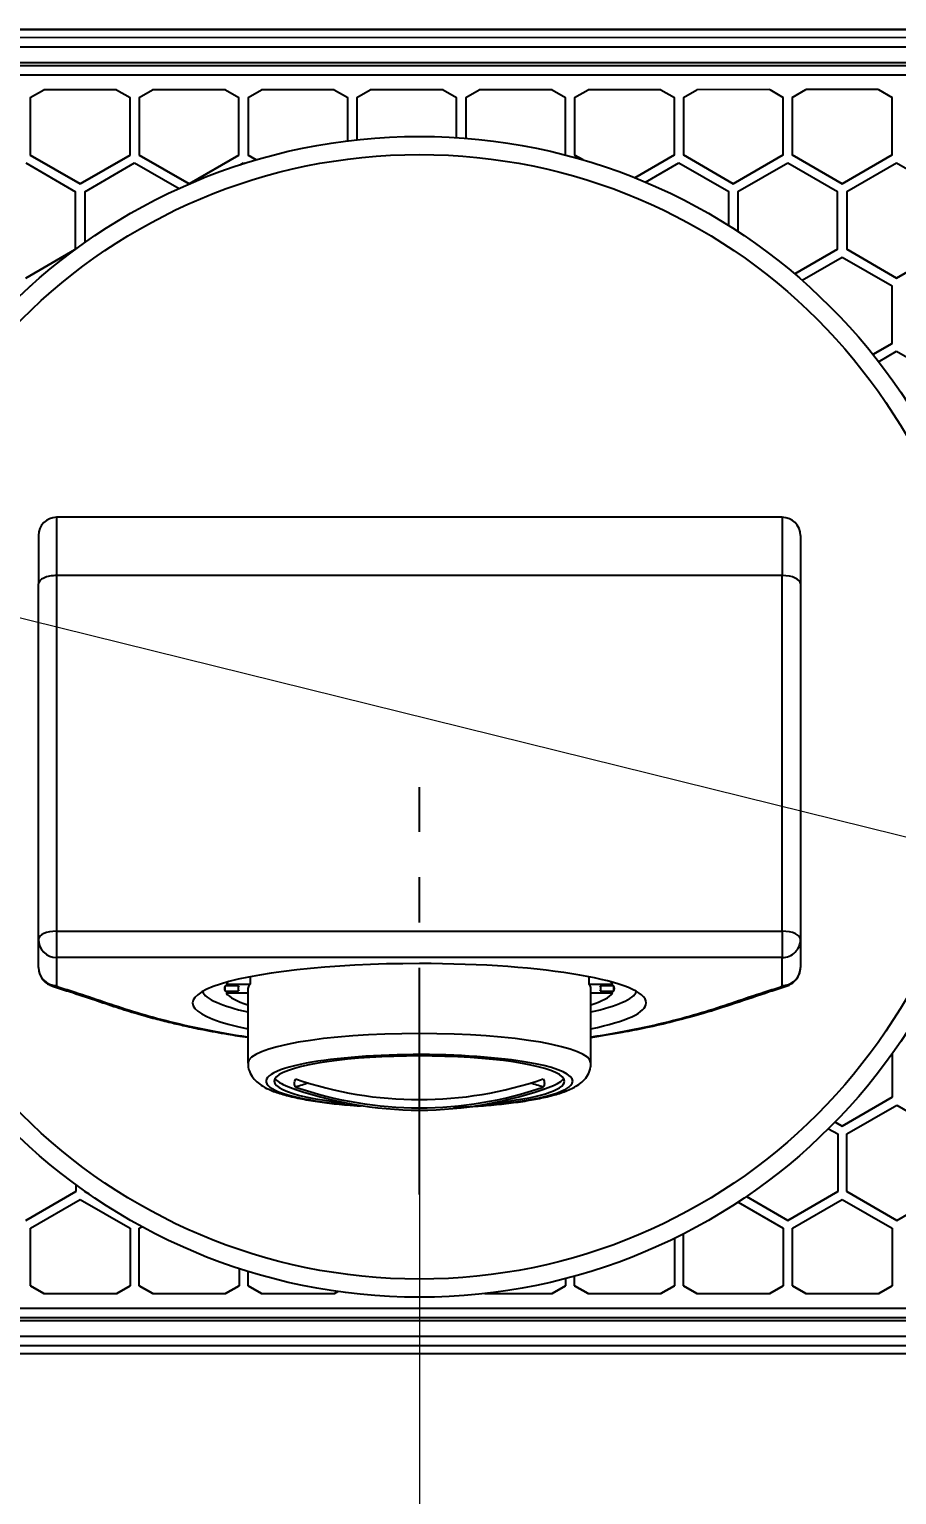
# Model space of a CAD drawing. Extents: x 4977 to 6105, y 0 to 827.
# Drawn here: x 5079 to 5126.8, y 291.8 to 372.6 of the extents above; entities that cross this region are included whole.
import ezdxf

# ---------------------------------------------------------------- set-up
doc = ezdxf.new("R2010")
doc.units = 0
doc.header["$LTSCALE"] = 10
doc.header["$MEASUREMENT"] = 0
doc.header["$PDMODE"] = 3
doc.header["$PDSIZE"] = -10
doc.linetypes.add('CENTER', pattern=[2, 1.25, -0.25, 0.25, -0.25])
doc.layers.get('0').update_dxf_attribs({"linetype": 'CONTINUOUS'})
doc.layers.get('DEFPOINTS').update_dxf_attribs({"linetype": 'CONTINUOUS'})
doc.layers.add('1', color=7, linetype='CONTINUOUS')
doc.styles.add('Daelim Dimension', font='NanumGothic.ttf')
doc.dimstyles.new('DEFAULT', dxfattribs={"dimscale": 2, "dimtxt": 2, "dimasz": 2, "dimexe": 0, "dimexo": 2, "dimgap": 1, "dimtad": 1, "dimdec": 1, "dimzin": 9, "dimdsep": 46, "dimtxsty": 'Daelim Dimension', "dimcen": 0.5, "dimclrd": 252, "dimclre": 252, "dimclrt": 3, "dimadec": 1, "dimazin": 0, "dimtfac": 1, "dimtdec": 1, "dimtix": 1, "dimtmove": 0, "dimatfit": 3, "dimfxl": 0, "dimtolj": 1, "dimtzin": 1, "dimlwd": 9, "dimlwe": 9, "dimarcsym": 0})

# ---------------------------------------------------------------- blocks, each defined once
blk = doc.blocks.new('*D9')
at = {"color": 5, "lineweight": 9, "ltscale": 0.5}
for p, q in [((5220.525, 350.65), (5220.525, 211.645)), ((5100.525, 310.563), (5100.525, 211.645)), ((5104.525, 211.645), (5216.525, 211.645))]:
    blk.add_line(p, q, dxfattribs=at)
at = {"color": 5, "ltscale": 0.5}
for points in [[(5104.525, 212.311), (5104.525, 210.978), (5100.525, 211.645)], [(5216.525, 212.311), (5216.525, 210.978), (5220.525, 211.645)]]:
    blk.add_solid(points, dxfattribs=at)
at = {"layer": 'DEFPOINTS', "color": 0, "ltscale": 0.5}
for p in [(5220.525, 354.65), (5100.525, 314.563), (5220.525, 211.645)]:
    blk.add_point(p, dxfattribs=at)
at = {"color": 7, "lineweight": -3, "ltscale": 0.5, "insert": (5160.525, 219.067), "char_height": 10, "attachment_point": 5, "style": 'Daelim Dimension'}
blk.add_mtext('\\A1;120', dxfattribs=at)
blk = doc.blocks.new('*D10')
at = {"color": 5, "lineweight": 9, "ltscale": 0.5}
for p, q in [((5022.547, 353.95), (5065.579, 343.299)), ((5131.588, 326.962), (5069.462, 342.338)), ((5135.47, 326.001), (5139.353, 325.04))]:
    blk.add_line(p, q, dxfattribs=at)
at = {"color": 5, "ltscale": 0.5}
for points in [[(5065.74, 343.946), (5065.419, 342.652), (5069.462, 342.338)], [(5135.631, 326.648), (5135.31, 325.353), (5131.588, 326.962)]]:
    blk.add_solid(points, dxfattribs=at)
at = {"layer": 'DEFPOINTS', "color": 0, "ltscale": 0.5}
for p in [(5069.462, 342.338), (5131.588, 326.962)]:
    blk.add_point(p, dxfattribs=at)
at = {"color": 7, "lineweight": -3, "ltscale": 0.5, "insert": (5038.855, 357.582), "char_height": 10, "attachment_point": 5, "rotation": 346.09832, "style": 'Daelim Dimension'}
blk.add_mtext('\\A1;∅64', dxfattribs=at)

msp = doc.modelspace()

# ---------------------------------------------------------------- linework, layer by layer
at = {"layer": '1', "color": 7, "linetype": 'Continuous', "lineweight": -3}
for p, q in [((5248.827, 372.554), (5070.824, 372.541)), ((5070.83, 372.536), (5248.83, 372.549)), ((5248.382, 372.105), (5071.269, 372.092)), ((5071.27, 371.592), (5248.382, 371.605)), ((5071.313, 370.723), (5248.338, 370.737)), ((5248.339, 370.558), (5071.313, 370.544)), ((5071.313, 370.046), (5248.338, 370.059)), ((5079.076, 368.795), (5079.818, 369.224)), ((5083.834, 369.224), (5079.818, 369.224)), ((5083.834, 369.224), (5084.576, 368.796)), ((5085.076, 368.796), (5085.818, 369.224)), ((5089.834, 369.224), (5085.818, 369.224)), ((5089.834, 369.224), (5090.576, 368.796)), ((5091.076, 368.796), (5091.818, 369.225)), ((5095.834, 369.225), (5091.818, 369.225)), ((5095.834, 369.225), (5096.576, 368.796)), ((5097.076, 368.796), (5097.818, 369.225)), ((5101.834, 369.225), (5097.818, 369.225)), ((5101.834, 369.225), (5102.576, 368.797)), ((5103.076, 368.797), (5103.818, 369.226)), ((5107.834, 369.226), (5103.818, 369.226)), ((5107.834, 369.226), (5108.576, 368.797)), ((5109.076, 368.797), (5109.818, 369.226)), ((5113.834, 369.226), (5109.818, 369.226)), ((5113.834, 369.226), (5114.576, 368.798)), ((5115.076, 368.798), (5115.818, 369.226)), ((5119.834, 369.227), (5115.818, 369.226)), ((5119.834, 369.227), (5120.576, 368.798)), ((5121.076, 368.798), (5121.818, 369.227)), ((5125.834, 369.227), (5121.818, 369.227)), ((5125.834, 369.227), (5126.576, 368.799)), ((5079.076, 368.795), (5079.076, 365.622)), ((5084.576, 365.622), (5084.576, 368.796)), ((5085.076, 368.796), (5085.076, 365.622)), ((5090.576, 365.623), (5090.576, 368.796)), ((5091.076, 368.796), (5091.076, 365.623)), ((5096.576, 366.405), (5096.576, 368.796)), ((5097.076, 368.796), (5097.076, 366.463)), ((5102.576, 366.584), (5102.576, 368.797)), ((5103.076, 368.797), (5103.076, 366.548)), ((5108.576, 365.624), (5108.576, 368.797)), ((5109.076, 368.797), (5109.076, 365.624)), ((5114.576, 365.625), (5114.576, 368.798)), ((5115.076, 368.798), (5115.076, 365.625)), ((5120.576, 365.625), (5120.576, 368.798)), ((5121.076, 368.798), (5121.076, 365.625)), ((5126.576, 365.626), (5126.576, 368.799)), ((5078.826, 365.189), (5081.576, 363.601)), ((5079.076, 365.622), (5081.826, 364.035)), ((5081.826, 364.035), (5079.076, 365.622)), ((5081.826, 364.035), (5084.576, 365.623)), ((5084.576, 365.622), (5081.826, 364.035)), ((5082.076, 363.602), (5084.826, 365.189)), ((5084.826, 365.189), (5087.273, 363.777)), ((5085.076, 365.623), (5087.826, 364.035)), ((5087.826, 364.035), (5085.076, 365.622)), ((5087.826, 364.035), (5090.576, 365.623)), ((5090.576, 365.623), (5087.826, 364.035)), ((5090.649, 365.088), (5090.826, 365.19)), ((5090.826, 365.19), (5090.877, 365.161)), ((5091.076, 365.623), (5091.532, 365.36)), ((5091.532, 365.36), (5091.076, 365.623)), ((5108.571, 365.622), (5108.576, 365.624)), ((5108.576, 365.624), (5108.571, 365.622)), ((5109.076, 365.624), (5109.55, 365.351)), ((5109.55, 365.351), (5109.076, 365.624)), ((5112.397, 364.366), (5114.576, 365.625)), ((5114.576, 365.625), (5112.397, 364.366)), ((5112.981, 364.126), (5114.826, 365.192)), ((5114.826, 365.192), (5117.576, 363.604)), ((5115.076, 365.625), (5117.826, 364.037)), ((5117.826, 364.037), (5115.076, 365.625)), ((5117.826, 364.037), (5120.576, 365.625)), ((5120.576, 365.625), (5117.826, 364.037)), ((5118.076, 363.604), (5120.826, 365.192)), ((5120.826, 365.192), (5123.576, 363.605)), ((5121.076, 365.625), (5123.826, 364.038)), ((5123.826, 364.038), (5121.076, 365.625)), ((5123.826, 364.038), (5126.576, 365.626)), ((5126.576, 365.626), (5123.826, 364.038)), ((5124.076, 363.605), (5126.826, 365.193)), ((5126.826, 365.193), (5129.576, 363.605)), ((5081.576, 360.437), (5081.576, 363.601)), ((5081.826, 364.035), (5081.826, 364.035)), ((5082.076, 363.602), (5082.076, 360.797)), ((5087.826, 364.035), (5087.826, 364.035)), ((5117.576, 361.728), (5117.576, 363.604)), ((5117.826, 364.037), (5117.826, 364.037)), ((5118.076, 363.604), (5118.076, 361.407)), ((5123.576, 360.429), (5123.576, 363.605)), ((5123.826, 364.038), (5123.826, 364.038)), ((5124.076, 363.605), (5124.076, 360.429)), ((5078.827, 358.838), (5081.511, 360.388)), ((5081.511, 360.388), (5078.827, 358.838)), ((5121.212, 359.064), (5123.576, 360.429)), ((5123.576, 360.429), (5121.212, 359.064)), ((5124.076, 360.429), (5126.827, 358.842)), ((5126.827, 358.842), (5124.076, 360.429)), ((5126.827, 358.842), (5129.576, 360.43)), ((5129.576, 360.43), (5126.827, 358.842)), ((5121.613, 358.718), (5123.827, 359.996)), ((5123.827, 359.996), (5126.577, 358.409)), ((5126.827, 358.842), (5126.827, 358.842)), ((5079.077, 358.405), (5079.099, 358.418)), ((5079.077, 358.405), (5079.077, 358.398)), ((5126.577, 355.236), (5126.577, 358.409)), ((5125.523, 354.627), (5126.577, 355.236)), ((5126.577, 355.236), (5125.523, 354.627)), ((5125.835, 354.23), (5126.827, 354.803)), ((5126.827, 354.803), (5129.577, 353.215)), ((5120.525, 345.65), (5080.525, 345.65)), ((5080.525, 345.65), (5080.525, 342.438)), ((5120.525, 345.65), (5120.525, 342.438)), ((5079.525, 344.65), (5079.525, 341.974)), ((5121.525, 344.65), (5121.525, 341.974)), ((5079.525, 322.368), (5079.525, 341.974)), ((5080.525, 342.438), (5080.525, 322.833)), ((5120.525, 342.438), (5080.525, 342.438)), ((5120.525, 322.833), (5120.525, 342.438)), ((5121.525, 341.974), (5121.525, 322.368)), ((5079.525, 320.825), (5079.525, 322.368)), ((5080.525, 322.833), (5080.525, 321.383)), ((5080.525, 322.833), (5120.525, 322.833)), ((5120.525, 322.833), (5120.525, 321.383)), ((5121.525, 322.368), (5121.525, 320.825)), ((5080.525, 321.383), (5080.525, 319.84)), ((5120.525, 321.383), (5080.525, 321.383)), ((5120.525, 319.84), (5120.525, 321.383)), ((5091.187, 320.32), (5091.187, 319.917)), ((5109.863, 320.32), (5109.863, 319.917)), ((5089.809, 319.517), (5089.809, 319.812)), ((5090.561, 319.812), (5089.809, 319.812)), ((5089.809, 319.517), (5090.561, 319.517)), ((5089.873, 319.917), (5091.187, 319.917)), ((5091.075, 319.413), (5089.873, 319.413)), ((5090.525, 319.812), (5090.525, 319.665)), ((5091.075, 319.665), (5091.075, 315.548)), ((5109.863, 319.917), (5111.177, 319.917)), ((5109.975, 315.548), (5109.975, 319.665)), ((5111.177, 319.413), (5109.975, 319.413)), ((5111.241, 319.812), (5110.489, 319.812)), ((5110.489, 319.517), (5111.241, 319.517)), ((5110.525, 319.665), (5110.525, 319.812)), ((5111.241, 319.517), (5111.241, 319.812)), ((5126.58, 316.072), (5126.58, 313.673)), ((5123.83, 312.085), (5126.58, 313.673)), ((5126.58, 313.673), (5123.83, 312.085)), ((5124.08, 311.652), (5126.83, 313.24)), ((5126.83, 313.24), (5129.58, 311.653)), ((5123.074, 311.944), (5123.58, 311.652)), ((5123.438, 312.312), (5123.83, 312.085)), ((5123.83, 312.085), (5123.438, 312.312)), ((5123.83, 312.085), (5123.83, 312.085)), ((5123.58, 311.652), (5123.58, 308.477)), ((5124.08, 308.477), (5124.08, 311.652)), ((5081.58, 308.86), (5081.58, 308.474)), ((5078.83, 306.886), (5081.58, 308.474)), ((5081.58, 308.474), (5078.83, 306.886)), ((5079.08, 306.453), (5081.83, 308.041)), ((5081.83, 308.041), (5084.58, 306.453)), ((5082.08, 308.474), (5082.08, 308.5)), ((5082.08, 308.474), (5082.297, 308.349)), ((5082.298, 308.348), (5082.08, 308.474)), ((5118.084, 307.897), (5120.58, 306.456)), ((5118.547, 308.207), (5120.83, 306.889)), ((5120.83, 306.889), (5118.547, 308.207)), ((5120.83, 306.889), (5123.58, 308.477)), ((5123.58, 308.477), (5120.83, 306.889)), ((5121.08, 306.456), (5123.83, 308.044)), ((5123.83, 308.044), (5126.58, 306.456)), ((5124.08, 308.477), (5126.83, 306.889)), ((5126.83, 306.889), (5124.08, 308.477)), ((5126.83, 306.889), (5129.58, 308.477)), ((5079.081, 303.28), (5079.08, 306.453)), ((5084.58, 306.453), (5084.581, 303.28)), ((5085.08, 306.453), (5085.232, 306.541)), ((5085.081, 303.28), (5085.08, 306.453)), ((5120.58, 306.456), (5120.581, 303.283)), ((5120.83, 306.889), (5120.83, 306.889)), ((5121.081, 303.283), (5121.08, 306.456)), ((5126.58, 306.456), (5126.581, 303.283)), ((5126.83, 306.889), (5126.83, 306.889)), ((5114.581, 305.902), (5114.581, 303.282)), ((5115.081, 303.282), (5115.081, 306.152)), ((5090.581, 304.234), (5090.581, 303.281)), ((5091.081, 303.281), (5091.081, 304.075)), ((5109.081, 303.282), (5109.081, 303.815)), ((5079.081, 303.28), (5079.823, 302.851)), ((5079.823, 302.851), (5079.081, 303.28)), ((5083.839, 302.852), (5084.581, 303.28)), ((5084.581, 303.28), (5083.839, 302.852)), ((5085.081, 303.28), (5085.823, 302.852)), ((5085.823, 302.852), (5085.081, 303.28)), ((5089.839, 302.852), (5090.581, 303.281)), ((5090.581, 303.281), (5089.839, 302.852)), ((5091.081, 303.281), (5091.823, 302.852)), ((5091.823, 302.852), (5091.081, 303.281)), ((5095.839, 302.853), (5096.036, 302.966)), ((5096.036, 302.966), (5095.839, 302.852)), ((5107.839, 302.853), (5108.581, 303.282)), ((5108.581, 303.282), (5107.839, 302.853)), ((5108.581, 303.68), (5108.581, 303.282)), ((5109.081, 303.282), (5109.823, 302.854)), ((5109.823, 302.853), (5109.081, 303.282)), ((5113.839, 302.854), (5114.581, 303.282)), ((5114.581, 303.282), (5113.839, 302.854)), ((5115.081, 303.282), (5115.823, 302.854)), ((5115.823, 302.854), (5115.081, 303.282)), ((5119.839, 302.854), (5120.581, 303.283)), ((5120.581, 303.283), (5119.839, 302.854)), ((5121.081, 303.283), (5121.823, 302.854)), ((5121.823, 302.854), (5121.081, 303.283)), ((5125.839, 302.855), (5126.581, 303.283)), ((5126.581, 303.283), (5125.839, 302.855)), ((5079.823, 302.851), (5083.839, 302.852)), ((5079.823, 302.851), (5083.839, 302.852)), ((5079.823, 302.851), (5079.823, 302.851)), ((5083.839, 302.852), (5083.839, 302.852)), ((5085.823, 302.852), (5089.839, 302.852)), ((5085.823, 302.852), (5085.823, 302.852)), ((5085.823, 302.852), (5089.839, 302.852)), ((5089.839, 302.852), (5089.839, 302.852)), ((5091.823, 302.852), (5095.839, 302.853)), ((5091.823, 302.852), (5091.823, 302.852)), ((5091.823, 302.852), (5095.839, 302.852)), ((5095.839, 302.852), (5095.839, 302.853)), ((5104.126, 302.853), (5107.839, 302.853)), ((5104.127, 302.853), (5107.839, 302.853)), ((5107.839, 302.853), (5107.839, 302.853)), ((5109.823, 302.854), (5113.839, 302.854)), ((5109.823, 302.853), (5109.823, 302.854)), ((5109.823, 302.853), (5113.839, 302.854)), ((5113.839, 302.854), (5113.839, 302.854)), ((5115.823, 302.854), (5119.839, 302.854)), ((5115.823, 302.854), (5115.823, 302.854)), ((5115.823, 302.854), (5119.839, 302.854)), ((5119.839, 302.854), (5119.839, 302.854)), ((5121.823, 302.854), (5125.839, 302.855)), ((5121.823, 302.854), (5125.839, 302.855)), ((5121.823, 302.854), (5121.823, 302.854)), ((5125.839, 302.855), (5125.839, 302.855)), ((5199.523, 302.037), (5071.318, 302.028)), ((5071.318, 301.529), (5199.523, 301.539)), ((5199.523, 301.361), (5071.318, 301.351)), ((5199.523, 300.492), (5071.275, 300.482)), ((5071.275, 299.983), (5199.524, 299.992)), ((5070.829, 299.541), (5199.524, 299.55)), ((5199.523, 299.545), (5070.836, 299.536))]:
    msp.add_line(p, q, dxfattribs=at)
at = {"layer": '1', "color": 1, "linetype": 'CENTER', "lineweight": -3}
msp.add_line((5100.525, 308.307), (5100.525, 330.768), dxfattribs=at)
at = {"layer": '1', "color": 7, "linetype": 'Continuous', "lineweight": -3}
for radius in [32, 31]:
    msp.add_circle((5100.525, 334.65), radius, dxfattribs=at)
for centre, radius, start, end in [((5080.525, 344.65), 1, 90, 180), ((5120.525, 344.65), 1, 0, 90), ((5100.525, 333.767), 20.8, 249.60573, 290.39427)]:
    msp.add_arc(centre, radius, start, end, dxfattribs=at)
for centre, major_axis, ratio, start_param, end_param in [((5080.525, 341.974), (1, 0), 0.464778, 1.570796, 3.141593), ((5120.525, 341.974), (1, 0), 0.464778, 0, 1.570796), ((5080.525, 322.368), (-1, 0), 0.464778, 4.712389, 6.283185), ((5080.525, 322.368), (-1, 0), 0.984808, 0, 1.570796), ((5120.525, 322.368), (-1, 0), 0.464778, 3.141593, 4.712389), ((5120.525, 322.368), (-1, 0), 0.984808, 1.570796, 3.141593), ((5080.525, 320.825), (-1, 0), 0.984808, 0, 1.570796), ((5100.525, 318.877), (12.5, 0), 0.173648, 1.570796, 3.855225), ((5100.525, 318.877), (12.5, 0), 0.173648, 0, 1.570796), ((5120.525, 320.825), (-1, 0), 0.984808, 2.951403, 3.141593), ((5100.525, 319.665), (10.75, 0), 0.173648, 2.934014, 3.006296), ((5100.525, 319.665), (10.75, 0), 0.173648, 0.135297, 0.207578), ((5120.525, 320.825), (-1, 0), 0.984808, 1.570796, 2.951404), ((5080.659, 320.734), (-0.301, -0.954), 0.862532, 0.001705, 0.350296), ((5081.542, 320.455), (-0.304, -0.953), 0.86478, 0.003317, 0.353101), ((5100.525, 319.665), (12, 0), 0.173648, 3.218169, 3.805647), ((5100.525, 319.665), (10.75, 0), 0.173648, 3.06244, 3.220745), ((5100.525, 319.665), (10.75, 0), 0.173648, 3.276889, 3.638475), ((5100.525, 319.665), (-10, 0), 0.173648, 6.198083, 6.368288), ((5100.525, 319.665), (9.45, 0), 0.173648, 2.987544, 3.141592), ((5100.525, 319.665), (9.45, 0), 0.173648, 0, 0.154048), ((5100.525, 319.665), (12, 0), 0.173648, 5.619033, 6.206511), ((5100.525, 319.665), (10.75, 0), 0.173648, 5.786303, 6.147889), ((5100.525, 319.665), (-10, 0), 0.173648, 3.05649, 3.226695), ((5100.525, 319.665), (10.75, 0), 0.173648, 6.204033, 6.362338), ((5119.508, 320.455), (-0.304, 0.953), 0.86478, 2.788492, 3.139119), ((5120.391, 320.734), (-0.301, 0.954), 0.862532, 2.791296, 3.141682), ((5100.525, 318.877), (12.5, 0), 0.173648, 5.569553, 6.283185), ((5100.525, 315.548), (9.45, 0), 0.173648, 0, 3.141298), ((5100.525, 314.563), (8, 0), 0.173648, 0, 4.181264), ((5100.525, 314.563), (8.45, 0), 0.173648, 0.713043, 2.402729), ((5100.525, 314.563), (8.45, 0), 0.173648, 2.402729, 4.326562), ((5100.525, 314.563), (8.45, 0), 0.173648, 0, 0.713043), ((5100.525, 314.859), (8, 0), 0.173648, 3.248112, 3.57847), ((5100.525, 333.993), (-20.759, 0), 0.984808, 1.235791, 1.905801), ((5100.525, 294.026), (-21.625, 0), 0.984808, 4.998842, 5.033491), ((5100.525, 314.563), (8.45, 0), 0.173648, 5.086337, 6.283185), ((5100.525, 314.563), (8, 0), 0.173648, 5.243416, 6.283185), ((5100.525, 294.026), (-21.625, 0), 0.984808, 4.391287, 4.425935), ((5100.525, 314.859), (8, 0), 0.173648, 5.846209, 6.176568), ((5100.525, 333.542), (-20.759, 0), 0.984808, 1.235791, 1.905801)]:
    msp.add_ellipse(centre, major_axis=major_axis, ratio=ratio, start_param=start_param, end_param=end_param, dxfattribs=at)
for points, knots in [([(5079.542, 320.646), (5079.562, 320.532), (5079.633, 320.326), (5079.832, 320.068), (5080.082, 319.887), (5080.266, 319.808), (5080.361, 319.779)], [0, 0, 0, 0, 0.266153, 0.527111, 0.773155, 1, 1, 1, 1]), ([(5120.689, 319.779), (5120.845, 319.825), (5121.085, 319.946), (5121.387, 320.259), (5121.481, 320.498), (5121.508, 320.646)], [0, 0, 0, 0, 0.366146, 0.649359, 1, 1, 1, 1]), ([(5080.525, 319.84), (5080.525, 319.819), (5080.546, 319.797), (5080.606, 319.767), (5080.631, 319.758), (5080.659, 319.749)], [0, 0, 0, 0, 0.677728, 0.677728, 1, 1, 1, 1]), ([(5081.241, 319.501), (5081.704, 319.348), (5082.579, 319.06), (5083.77, 318.652), (5084.884, 318.309), (5085.885, 318.029), (5086.768, 317.805), (5087.642, 317.601), (5088.666, 317.385), (5089.821, 317.173), (5090.676, 317.039), (5091.053, 316.984)], [0, 0, 0, 0, 0.170205, 0.319963, 0.448673, 0.556291, 0.642407, 0.714159, 0.803953, 0.916295, 1, 1, 1, 1]), ([(5081.542, 319.47), (5082.641, 319.12), (5083.62, 318.758), (5085.891, 318.065), (5087.164, 317.728), (5089.388, 317.279), (5090.181, 317.138), (5091.037, 317.011)], [0, 0, 0, 0, 0.401627, 0.401627, 0.803253, 0.803253, 1, 1, 1, 1]), ([(5109.982, 316.982), (5110.267, 317.023), (5110.86, 317.114), (5111.884, 317.29), (5113.145, 317.539), (5114.65, 317.888), (5116.296, 318.337), (5117.983, 318.891), (5119.186, 319.288), (5119.809, 319.501)], [0, 0, 0, 0, 0.062997, 0.134615, 0.244987, 0.387012, 0.560767, 0.765362, 1, 1, 1, 1]), ([(5110.012, 317.011), (5110.866, 317.138), (5111.658, 317.278), (5113.878, 317.726), (5115.151, 318.062), (5117.426, 318.756), (5118.406, 319.119), (5119.508, 319.47)], [0, 0, 0, 0, 0.196706, 0.196706, 0.598353, 0.598353, 1, 1, 1, 1]), ([(5120.391, 319.749), (5120.449, 319.767), (5120.489, 319.788), (5120.52, 319.819), (5120.525, 319.83), (5120.525, 319.84)], [0, 0, 0, 0, 0.665128, 0.665128, 1, 1, 1, 1]), ([(5091.089, 315.55), (5091.084, 315.516), (5091.062, 315.328), (5091.184, 314.992), (5091.415, 314.646), (5091.727, 314.376), (5092.146, 314.131), (5092.715, 313.908), (5093.479, 313.698), (5094.376, 313.517), (5095.403, 313.366), (5096.379, 313.259), (5097.026, 313.211), (5097.283, 313.195)], [0, 0, 0, 0, 0.014421, 0.081904, 0.146991, 0.218574, 0.308594, 0.433347, 0.554162, 0.681222, 0.803606, 0.923813, 1, 1, 1, 1]), ([(5102.429, 313.121), (5102.521, 313.123), (5103.029, 313.139), (5103.918, 313.197), (5105.06, 313.297), (5106.113, 313.429), (5107.064, 313.589), (5107.9, 313.78), (5108.626, 314.01), (5109.153, 314.258), (5109.547, 314.557), (5109.817, 314.888), (5109.955, 315.247), (5109.974, 315.472), (5109.975, 315.548)], [0, 0, 0, 0, 0.02318, 0.127778, 0.232659, 0.338052, 0.444337, 0.552245, 0.663394, 0.782086, 0.852209, 0.913918, 0.971894, 1, 1, 1, 1])]:
    msp.add_open_spline(points, degree=3, knots=knots, dxfattribs=at)
for points, degree in [([(5080.361, 319.779), (5081.241, 319.501)], 1), ([(5080.659, 319.749), (5080.954, 319.656), (5081.25, 319.563), (5081.542, 319.47)], 3), ([(5119.508, 319.47), (5119.8, 319.563), (5120.096, 319.656), (5120.391, 319.749)], 3), ([(5119.809, 319.501), (5120.689, 319.779)], 1), ([(5093.7, 314.234), (5093.658, 314.295), (5093.616, 314.432), (5093.658, 314.596), (5093.7, 314.686)], 3), ([(5107.35, 314.686), (5107.392, 314.596), (5107.434, 314.432), (5107.392, 314.295), (5107.35, 314.234)], 3)]:
    msp.add_open_spline(points, degree=degree, dxfattribs=at)

# ---------------------------------------------------------------- dimensions: what is measured, and where the dimension line sits
at = {"color": 5, "lineweight": -3, "ltscale": 0.5}
dim = msp.add_diameter_dim_2p(p1=(5131.588, 326.962), p2=(5069.462, 342.338), dimstyle='DEFAULT', override={"dimtxt": 5, "dimclrd": 5, "dimclre": 5, "dimclrt": 7}, dxfattribs=at)
dim.commit()
dim.dimension.update_dxf_attribs({"geometry": '*D10', "text_midpoint": (5037.067, 350.356), "dimtype": 163})
dim = msp.add_linear_dim(base=(5220.525, 211.645), p1=(5100.525, 314.563), p2=(5220.525, 354.65), dimstyle='DEFAULT', override={"dimtxt": 5, "dimclrd": 5, "dimclre": 5, "dimclrt": 7}, dxfattribs=at)
dim.commit()
dim.dimension.update_dxf_attribs({"geometry": '*D9', "text_midpoint": (5160.525, 219.067)})

doc.saveas('drawing.dxf')
